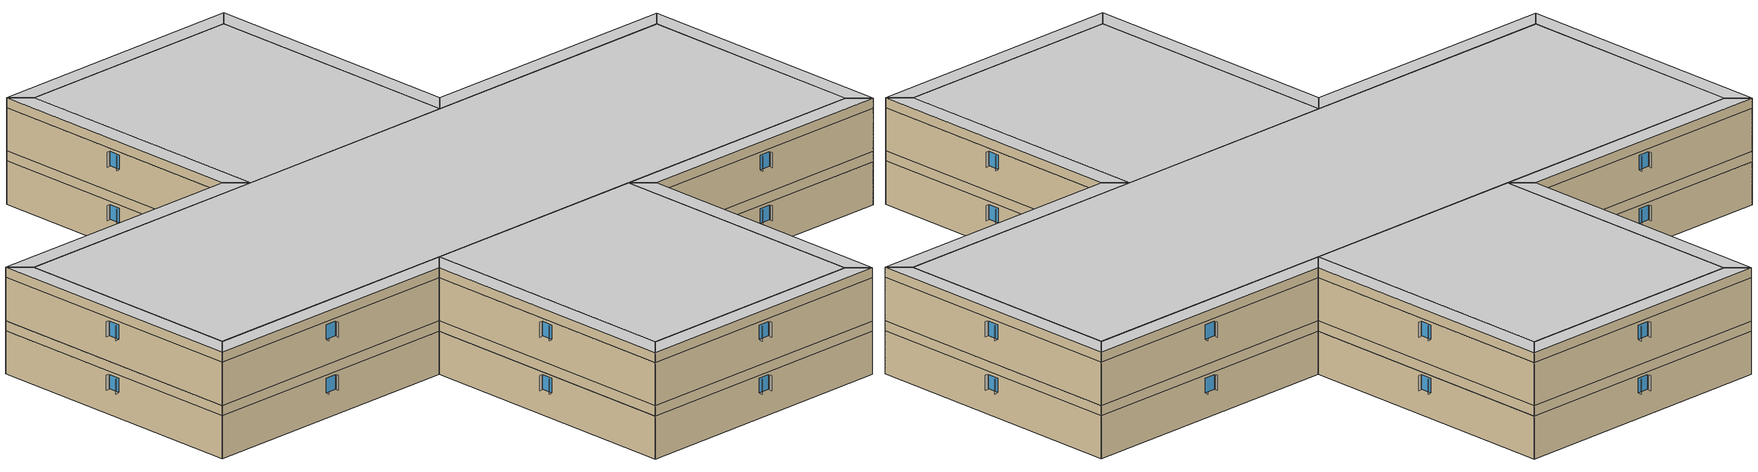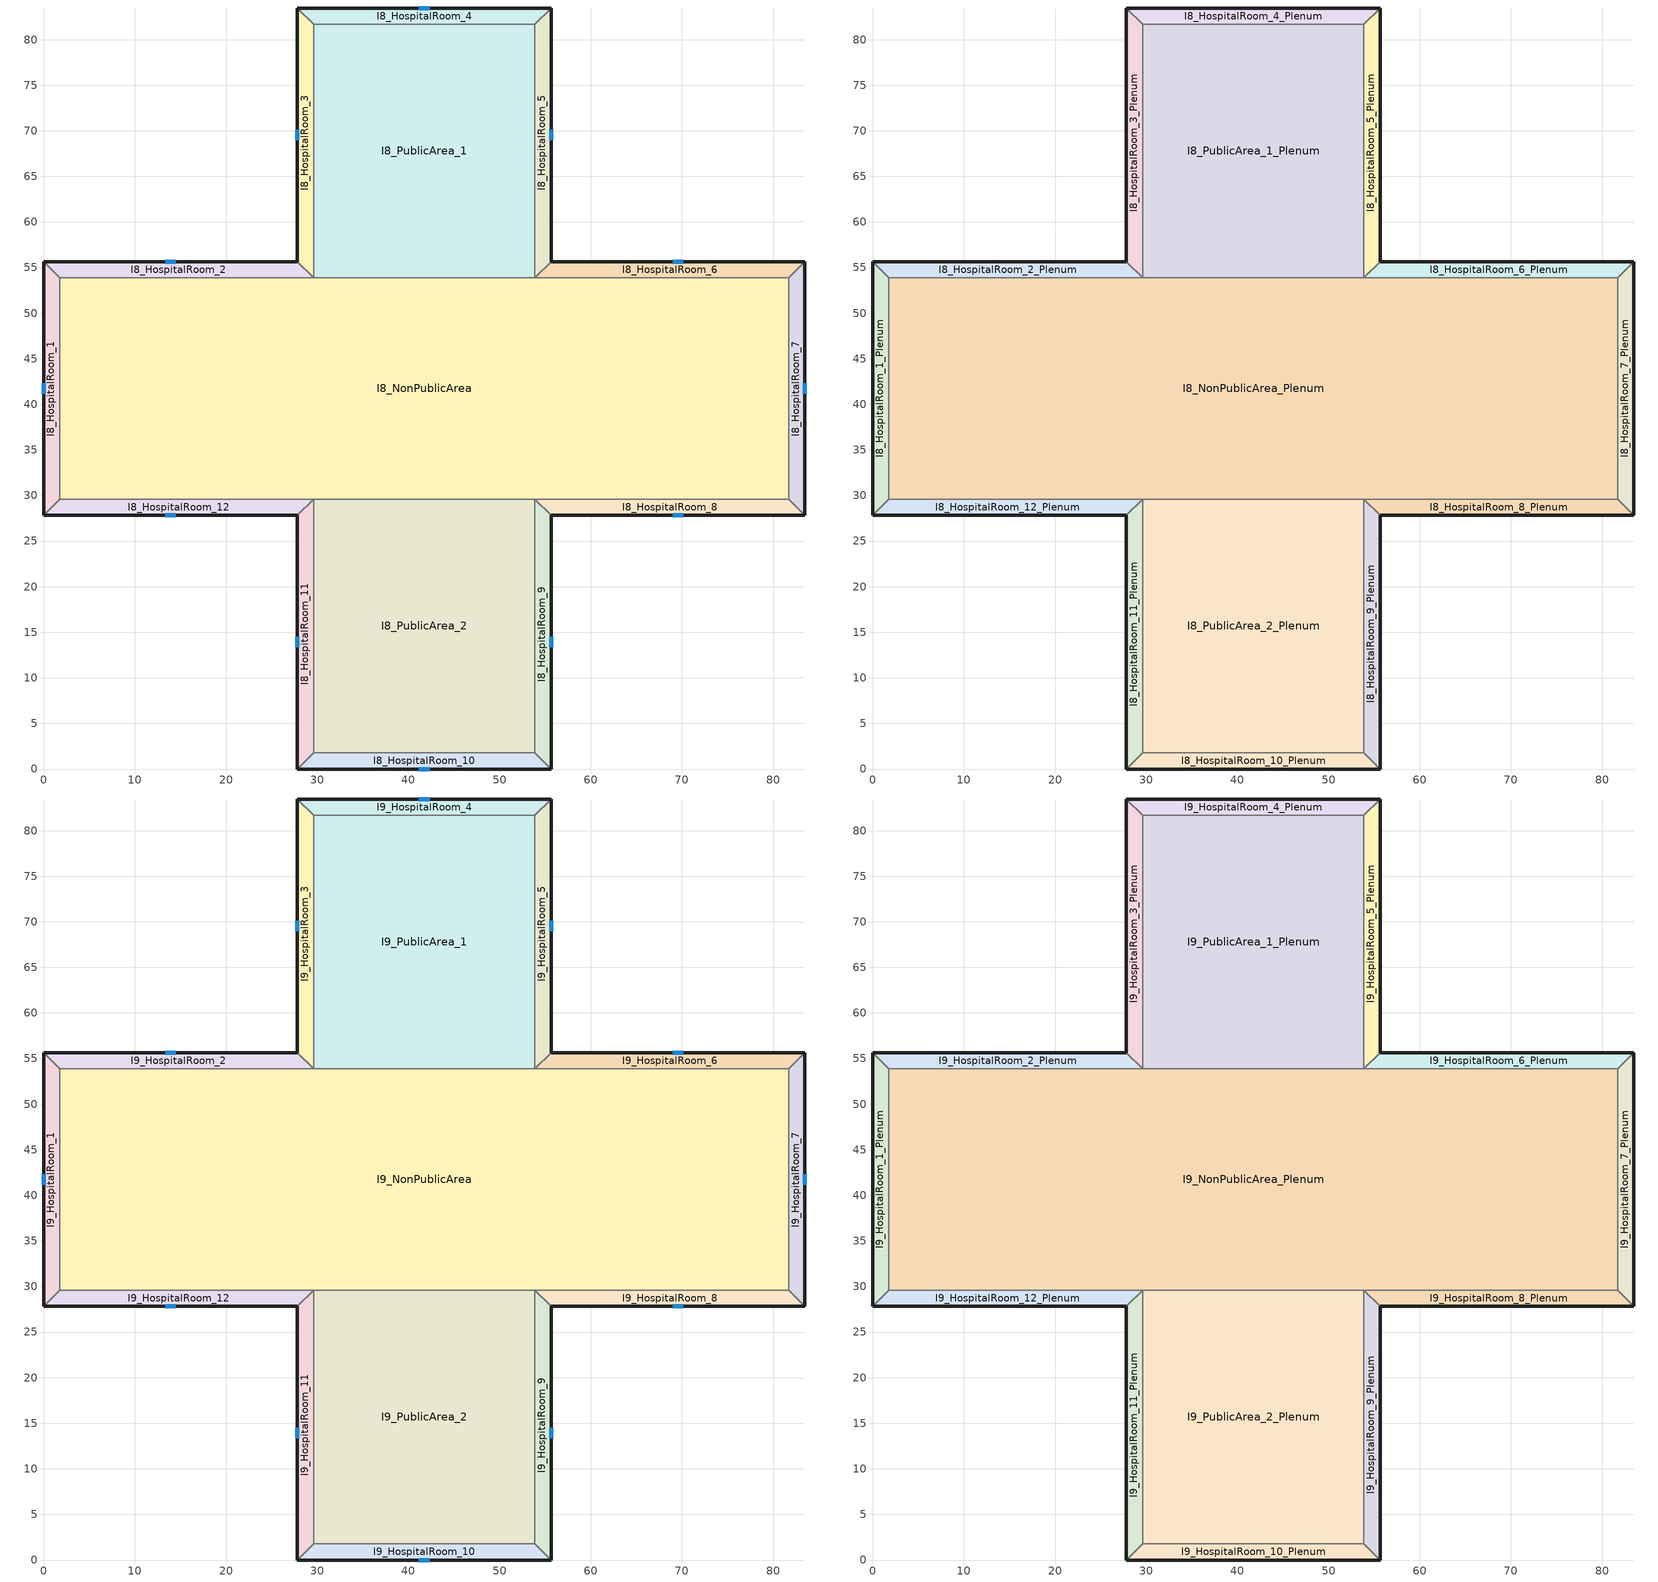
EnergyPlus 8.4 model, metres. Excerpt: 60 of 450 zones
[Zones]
I8_HospitalRoom_1
 floor to I7_HospitalRoom_1_Plenum (Light Floor/Ceiling): 0,27.82 0,55.65 1.78,53.87 1.78,29.6 z42.14
 wall outside (Light Exterior Wall - R13): 0,55.65 0,27.82 z42.14:46.4
 wall to I8_HospitalRoom_2 (Light Partitions): 1.78,53.87 0,55.65 z42.14:46.4
 wall to I8_NonPublicArea (Light Partitions): 1.78,29.6 1.78,53.87 z42.14:46.4
 wall to I8_HospitalRoom_12 (Light Partitions): 0,27.82 1.78,29.6 z42.14:46.4
 window (GlzSys_1): 0,42.32 0,41.16 z44.69:46.1
I8_HospitalRoom_2
 floor to I7_HospitalRoom_2_Plenum (Light Floor/Ceiling): 0,55.65 27.82,55.65 29.6,53.87 1.78,53.87 z42.14
 wall outside (Light Exterior Wall - R13): 27.82,55.65 0,55.65 z42.14:46.4
 wall to I8_HospitalRoom_3 (Light Partitions): 29.6,53.87 27.82,55.65 z42.14:46.4
 wall to I8_NonPublicArea (Light Partitions): 1.78,53.87 29.6,53.87 z42.14:46.4
 window (GlzSys_1): 14.49,55.65 13.33,55.65 z44.69:46.1
I8_HospitalRoom_3
 floor to I7_HospitalRoom_3_Plenum (Light Floor/Ceiling): 27.82,55.65 27.82,83.47 29.6,81.7 29.6,53.87 z42.14
 wall outside (Light Exterior Wall - R13): 27.82,83.47 27.82,55.65 z42.14:46.4
 wall to I8_HospitalRoom_4 (Light Partitions): 29.6,81.7 27.82,83.47 z42.14:46.4
 wall to I8_PublicArea_1 (Light Partitions): 29.6,53.87 29.6,81.7 z42.14:46.4
 window (GlzSys_1): 27.82,70.14 27.82,68.98 z44.69:46.1
I8_HospitalRoom_4
 floor to I7_HospitalRoom_4_Plenum (Light Floor/Ceiling): 27.82,83.47 55.65,83.47 53.87,81.7 29.6,81.7 z42.14
 wall outside (Light Exterior Wall - R13): 55.65,83.47 27.82,83.47 z42.14:46.4
 wall to I8_HospitalRoom_5 (Light Partitions): 53.87,81.7 55.65,83.47 z42.14:46.4
 wall to I8_PublicArea_1 (Light Partitions): 29.6,81.7 53.87,81.7 z42.14:46.4
 window (GlzSys_1): 42.32,83.47 41.16,83.47 z44.69:46.1
I8_HospitalRoom_5
 floor to I7_HospitalRoom_5_Plenum (Light Floor/Ceiling): 55.65,83.47 55.65,55.65 53.87,53.87 53.87,81.7 z42.14
 wall outside (Light Exterior Wall - R13): 55.65,55.65 55.65,83.47 z42.14:46.4
 wall to I8_HospitalRoom_6 (Light Partitions): 53.87,53.87 55.65,55.65 z42.14:46.4
 wall to I8_PublicArea_1 (Light Partitions): 53.87,81.7 53.87,53.87 z42.14:46.4
 window (GlzSys_1): 55.65,68.98 55.65,70.14 z44.69:46.1
I8_HospitalRoom_6
 floor to I7_HospitalRoom_6_Plenum (Light Floor/Ceiling): 55.65,55.65 83.47,55.65 81.7,53.87 53.87,53.87 z42.14
 wall outside (Light Exterior Wall - R13): 83.47,55.65 55.65,55.65 z42.14:46.4
 wall to I8_HospitalRoom_7 (Light Partitions): 81.7,53.87 83.47,55.65 z42.14:46.4
 wall to I8_NonPublicArea (Light Partitions): 53.87,53.87 81.7,53.87 z42.14:46.4
 window (GlzSys_1): 70.14,55.65 68.98,55.65 z44.69:46.1
I8_HospitalRoom_7
 floor to I7_HospitalRoom_7_Plenum (Light Floor/Ceiling): 83.47,55.65 83.47,27.82 81.7,29.6 81.7,53.87 z42.14
 wall outside (Light Exterior Wall - R13): 83.47,27.82 83.47,55.65 z42.14:46.4
 wall to I8_HospitalRoom_8 (Light Partitions): 81.7,29.6 83.47,27.82 z42.14:46.4
 wall to I8_NonPublicArea (Light Partitions): 81.7,53.87 81.7,29.6 z42.14:46.4
 window (GlzSys_1): 83.47,41.16 83.47,42.32 z44.69:46.1
I8_HospitalRoom_8
 floor to I7_HospitalRoom_8_Plenum (Light Floor/Ceiling): 83.47,27.82 55.65,27.82 53.87,29.6 81.7,29.6 z42.14
 wall outside (Light Exterior Wall - R13): 55.65,27.82 83.47,27.82 z42.14:46.4
 wall to I8_HospitalRoom_9 (Light Partitions): 53.87,29.6 55.65,27.82 z42.14:46.4
 wall to I8_NonPublicArea (Light Partitions): 81.7,29.6 53.87,29.6 z42.14:46.4
 window (GlzSys_1): 68.98,27.82 70.14,27.82 z44.69:46.1
I8_HospitalRoom_9
 floor to I7_HospitalRoom_9_Plenum (Light Floor/Ceiling): 55.65,27.82 55.65,0 53.87,1.78 53.87,29.6 z42.14
 wall outside (Light Exterior Wall - R13): 55.65,0 55.65,27.82 z42.14:46.4
 wall to I8_HospitalRoom_10 (Light Partitions): 53.87,1.78 55.65,0 z42.14:46.4
 wall to I8_PublicArea_2 (Light Partitions): 53.87,29.6 53.87,1.78 z42.14:46.4
 window (GlzSys_1): 55.65,13.33 55.65,14.49 z44.69:46.1
I8_HospitalRoom_10
 floor to I7_HospitalRoom_10_Plenum (Light Floor/Ceiling): 55.65,0 27.82,0 29.6,1.78 53.87,1.78 z42.14
 wall outside (Light Exterior Wall - R13): 27.82,0 55.65,0 z42.14:46.4
 wall to I8_HospitalRoom_11 (Light Partitions): 29.6,1.78 27.82,0 z42.14:46.4
 wall to I8_PublicArea_2 (Light Partitions): 53.87,1.78 29.6,1.78 z42.14:46.4
 window (GlzSys_1): 41.16,0 42.32,0 z44.69:46.1
I8_HospitalRoom_11
 floor to I7_HospitalRoom_11_Plenum (Light Floor/Ceiling): 27.82,0 27.82,27.82 29.6,29.6 29.6,1.78 z42.14
 wall outside (Light Exterior Wall - R13): 27.82,27.82 27.82,0 z42.14:46.4
 wall to I8_HospitalRoom_12 (Light Partitions): 29.6,29.6 27.82,27.82 z42.14:46.4
 wall to I8_PublicArea_2 (Light Partitions): 29.6,1.78 29.6,29.6 z42.14:46.4
 window (GlzSys_1): 27.82,14.49 27.82,13.33 z44.69:46.1
I8_HospitalRoom_12
 floor to I7_HospitalRoom_12_Plenum (Light Floor/Ceiling): 27.82,27.82 0,27.82 1.78,29.6 29.6,29.6 z42.14
 wall outside (Light Exterior Wall - R13): 0,27.82 27.82,27.82 z42.14:46.4
 wall to I8_NonPublicArea (Light Partitions): 29.6,29.6 1.78,29.6 z42.14:46.4
 window (GlzSys_1): 13.33,27.82 14.49,27.82 z44.69:46.1
I8_NonPublicArea
 floor to I7_NonPublicArea_Plenum (Light Floor/Ceiling): 1.78,29.6 1.78,53.87 29.6,53.87 53.87,53.87 81.7,53.87 81.7,29.6 53.87,29.6 29.6,29.6 z42.14
 wall to I8_PublicArea_1 (Light Partitions): 53.87,53.87 29.6,53.87 z42.14:46.4
 wall to I8_PublicArea_2 (Light Partitions): 29.6,29.6 53.87,29.6 z42.14:46.4
I8_PublicArea_1
 floor to I7_PublicArea_1_Plenum (Light Floor/Ceiling): 29.6,53.87 29.6,81.7 53.87,81.7 53.87,53.87 z42.14
I8_PublicArea_2
 floor to I7_PublicArea_2_Plenum (Light Floor/Ceiling): 29.6,1.78 29.6,29.6 53.87,29.6 53.87,1.78 z42.14
I8_NonPublicArea_Plenum
 floor to I8_NonPublicArea (Light Floor/Ceiling): 1.78,29.6 1.78,53.87 29.6,53.87 53.87,53.87 81.7,53.87 81.7,29.6 53.87,29.6 29.6,29.6 z46.4
 wall to I8_HospitalRoom_1_Plenum (Light Partitions): 1.78,53.87 1.78,29.6 z46.4:47.4
 wall to I8_HospitalRoom_2_Plenum (Light Partitions): 29.6,53.87 1.78,53.87 z46.4:47.4
 wall to I8_PublicArea_1_Plenum (Light Partitions): 53.87,53.87 29.6,53.87 z46.4:47.4
 wall to I8_HospitalRoom_6_Plenum (Light Partitions): 81.7,53.87 53.87,53.87 z46.4:47.4
 wall to I8_HospitalRoom_7_Plenum (Light Partitions): 81.7,29.6 81.7,53.87 z46.4:47.4
 wall to I8_HospitalRoom_8_Plenum (Light Partitions): 53.87,29.6 81.7,29.6 z46.4:47.4
 wall to I8_PublicArea_2_Plenum (Light Partitions): 29.6,29.6 53.87,29.6 z46.4:47.4
 wall to I8_HospitalRoom_12_Plenum (Light Partitions): 1.78,29.6 29.6,29.6 z46.4:47.4
I8_PublicArea_1_Plenum
 floor to I8_PublicArea_1 (Light Floor/Ceiling): 29.6,53.87 29.6,81.7 53.87,81.7 53.87,53.87 z46.4
 wall to I8_HospitalRoom_3_Plenum (Light Partitions): 29.6,81.7 29.6,53.87 z46.4:47.4
 wall to I8_HospitalRoom_4_Plenum (Light Partitions): 53.87,81.7 29.6,81.7 z46.4:47.4
 wall to I8_HospitalRoom_5_Plenum (Light Partitions): 53.87,53.87 53.87,81.7 z46.4:47.4
I8_PublicArea_2_Plenum
 floor to I8_PublicArea_2 (Light Floor/Ceiling): 29.6,1.78 29.6,29.6 53.87,29.6 53.87,1.78 z46.4
 wall to I8_HospitalRoom_11_Plenum (Light Partitions): 29.6,29.6 29.6,1.78 z46.4:47.4
 wall to I8_HospitalRoom_9_Plenum (Light Partitions): 53.87,1.78 53.87,29.6 z46.4:47.4
 wall to I8_HospitalRoom_10_Plenum (Light Partitions): 29.6,1.78 53.87,1.78 z46.4:47.4
I8_HospitalRoom_1_Plenum
 floor to I8_HospitalRoom_1 (Light Floor/Ceiling): 0,27.82 0,55.65 1.78,53.87 1.78,29.6 z46.4
 wall outside (Light Exterior Wall - R13): 0,55.65 0,27.82 z46.4:47.4
 wall to I8_HospitalRoom_2_Plenum (Light Partitions): 1.78,53.87 0,55.65 z46.4:47.4
 wall to I8_HospitalRoom_12_Plenum (Light Partitions): 0,27.82 1.78,29.6 z46.4:47.4
I8_HospitalRoom_2_Plenum
 floor to I8_HospitalRoom_2 (Light Floor/Ceiling): 0,55.65 27.82,55.65 29.6,53.87 1.78,53.87 z46.4
 wall outside (Light Exterior Wall - R13): 27.82,55.65 0,55.65 z46.4:47.4
 wall to I8_HospitalRoom_3_Plenum (Light Partitions): 29.6,53.87 27.82,55.65 z46.4:47.4
I8_HospitalRoom_3_Plenum
 floor to I8_HospitalRoom_3 (Light Floor/Ceiling): 27.82,55.65 27.82,83.47 29.6,81.7 29.6,53.87 z46.4
 wall outside (Light Exterior Wall - R13): 27.82,83.47 27.82,55.65 z46.4:47.4
 wall to I8_HospitalRoom_4_Plenum (Light Partitions): 29.6,81.7 27.82,83.47 z46.4:47.4
I8_HospitalRoom_4_Plenum
 floor to I8_HospitalRoom_4 (Light Floor/Ceiling): 27.82,83.47 55.65,83.47 53.87,81.7 29.6,81.7 z46.4
 wall outside (Light Exterior Wall - R13): 55.65,83.47 27.82,83.47 z46.4:47.4
 wall to I8_HospitalRoom_5_Plenum (Light Partitions): 53.87,81.7 55.65,83.47 z46.4:47.4
I8_HospitalRoom_5_Plenum
 floor to I8_HospitalRoom_5 (Light Floor/Ceiling): 55.65,83.47 55.65,55.65 53.87,53.87 53.87,81.7 z46.4
 wall outside (Light Exterior Wall - R13): 55.65,55.65 55.65,83.47 z46.4:47.4
 wall to I8_HospitalRoom_6_Plenum (Light Partitions): 53.87,53.87 55.65,55.65 z46.4:47.4
I8_HospitalRoom_6_Plenum
 floor to I8_HospitalRoom_6 (Light Floor/Ceiling): 55.65,55.65 83.47,55.65 81.7,53.87 53.87,53.87 z46.4
 wall outside (Light Exterior Wall - R13): 83.47,55.65 55.65,55.65 z46.4:47.4
 wall to I8_HospitalRoom_7_Plenum (Light Partitions): 81.7,53.87 83.47,55.65 z46.4:47.4
I8_HospitalRoom_7_Plenum
 floor to I8_HospitalRoom_7 (Light Floor/Ceiling): 83.47,55.65 83.47,27.82 81.7,29.6 81.7,53.87 z46.4
 wall outside (Light Exterior Wall - R13): 83.47,27.82 83.47,55.65 z46.4:47.4
 wall to I8_HospitalRoom_8_Plenum (Light Partitions): 81.7,29.6 83.47,27.82 z46.4:47.4
I8_HospitalRoom_8_Plenum
 floor to I8_HospitalRoom_8 (Light Floor/Ceiling): 83.47,27.82 55.65,27.82 53.87,29.6 81.7,29.6 z46.4
 wall outside (Light Exterior Wall - R13): 55.65,27.82 83.47,27.82 z46.4:47.4
 wall to I8_HospitalRoom_9_Plenum (Light Partitions): 53.87,29.6 55.65,27.82 z46.4:47.4
I8_HospitalRoom_9_Plenum
 floor to I8_HospitalRoom_9 (Light Floor/Ceiling): 55.65,27.82 55.65,0 53.87,1.78 53.87,29.6 z46.4
 wall outside (Light Exterior Wall - R13): 55.65,0 55.65,27.82 z46.4:47.4
 wall to I8_HospitalRoom_10_Plenum (Light Partitions): 53.87,1.78 55.65,0 z46.4:47.4
I8_HospitalRoom_10_Plenum
 floor to I8_HospitalRoom_10 (Light Floor/Ceiling): 55.65,0 27.82,0 29.6,1.78 53.87,1.78 z46.4
 wall outside (Light Exterior Wall - R13): 27.82,0 55.65,0 z46.4:47.4
 wall to I8_HospitalRoom_11_Plenum (Light Partitions): 29.6,1.78 27.82,0 z46.4:47.4
I8_HospitalRoom_11_Plenum
 floor to I8_HospitalRoom_11 (Light Floor/Ceiling): 27.82,0 27.82,27.82 29.6,29.6 29.6,1.78 z46.4
 wall outside (Light Exterior Wall - R13): 27.82,27.82 27.82,0 z46.4:47.4
 wall to I8_HospitalRoom_12_Plenum (Light Partitions): 29.6,29.6 27.82,27.82 z46.4:47.4
I8_HospitalRoom_12_Plenum
 floor to I8_HospitalRoom_12 (Light Floor/Ceiling): 27.82,27.82 0,27.82 1.78,29.6 29.6,29.6 z46.4
 wall outside (Light Exterior Wall - R13): 0,27.82 27.82,27.82 z46.4:47.4
I9_HospitalRoom_1
 floor to I8_HospitalRoom_1_Plenum (Light Floor/Ceiling): 0,27.82 0,55.65 1.78,53.87 1.78,29.6 z47.4
 wall outside (Light Exterior Wall - R13): 0,55.65 0,27.82 z47.4:51.67
 wall to I9_HospitalRoom_2 (Light Partitions): 1.78,53.87 0,55.65 z47.4:51.67
 wall to I9_NonPublicArea (Light Partitions): 1.78,29.6 1.78,53.87 z47.4:51.67
 wall to I9_HospitalRoom_12 (Light Partitions): 0,27.82 1.78,29.6 z47.4:51.67
 window (GlzSys_1): 0,42.32 0,41.16 z49.95:51.37
I9_HospitalRoom_2
 floor to I8_HospitalRoom_2_Plenum (Light Floor/Ceiling): 0,55.65 27.82,55.65 29.6,53.87 1.78,53.87 z47.4
 wall outside (Light Exterior Wall - R13): 27.82,55.65 0,55.65 z47.4:51.67
 wall to I9_HospitalRoom_3 (Light Partitions): 29.6,53.87 27.82,55.65 z47.4:51.67
 wall to I9_NonPublicArea (Light Partitions): 1.78,53.87 29.6,53.87 z47.4:51.67
 window (GlzSys_1): 14.49,55.65 13.33,55.65 z49.95:51.37
I9_HospitalRoom_3
 floor to I8_HospitalRoom_3_Plenum (Light Floor/Ceiling): 27.82,55.65 27.82,83.47 29.6,81.7 29.6,53.87 z47.4
 wall outside (Light Exterior Wall - R13): 27.82,83.47 27.82,55.65 z47.4:51.67
 wall to I9_HospitalRoom_4 (Light Partitions): 29.6,81.7 27.82,83.47 z47.4:51.67
 wall to I9_PublicArea_1 (Light Partitions): 29.6,53.87 29.6,81.7 z47.4:51.67
 window (GlzSys_1): 27.82,70.14 27.82,68.98 z49.95:51.37
I9_HospitalRoom_4
 floor to I8_HospitalRoom_4_Plenum (Light Floor/Ceiling): 27.82,83.47 55.65,83.47 53.87,81.7 29.6,81.7 z47.4
 wall outside (Light Exterior Wall - R13): 55.65,83.47 27.82,83.47 z47.4:51.67
 wall to I9_HospitalRoom_5 (Light Partitions): 53.87,81.7 55.65,83.47 z47.4:51.67
 wall to I9_PublicArea_1 (Light Partitions): 29.6,81.7 53.87,81.7 z47.4:51.67
 window (GlzSys_1): 42.32,83.47 41.16,83.47 z49.95:51.37
I9_HospitalRoom_5
 floor to I8_HospitalRoom_5_Plenum (Light Floor/Ceiling): 55.65,83.47 55.65,55.65 53.87,53.87 53.87,81.7 z47.4
 wall outside (Light Exterior Wall - R13): 55.65,55.65 55.65,83.47 z47.4:51.67
 wall to I9_HospitalRoom_6 (Light Partitions): 53.87,53.87 55.65,55.65 z47.4:51.67
 wall to I9_PublicArea_1 (Light Partitions): 53.87,81.7 53.87,53.87 z47.4:51.67
 window (GlzSys_1): 55.65,68.98 55.65,70.14 z49.95:51.37
I9_HospitalRoom_6
 floor to I8_HospitalRoom_6_Plenum (Light Floor/Ceiling): 55.65,55.65 83.47,55.65 81.7,53.87 53.87,53.87 z47.4
 wall outside (Light Exterior Wall - R13): 83.47,55.65 55.65,55.65 z47.4:51.67
 wall to I9_HospitalRoom_7 (Light Partitions): 81.7,53.87 83.47,55.65 z47.4:51.67
 wall to I9_NonPublicArea (Light Partitions): 53.87,53.87 81.7,53.87 z47.4:51.67
 window (GlzSys_1): 70.14,55.65 68.98,55.65 z49.95:51.37
I9_HospitalRoom_7
 floor to I8_HospitalRoom_7_Plenum (Light Floor/Ceiling): 83.47,55.65 83.47,27.82 81.7,29.6 81.7,53.87 z47.4
 wall outside (Light Exterior Wall - R13): 83.47,27.82 83.47,55.65 z47.4:51.67
 wall to I9_HospitalRoom_8 (Light Partitions): 81.7,29.6 83.47,27.82 z47.4:51.67
 wall to I9_NonPublicArea (Light Partitions): 81.7,53.87 81.7,29.6 z47.4:51.67
 window (GlzSys_1): 83.47,41.16 83.47,42.32 z49.95:51.37
I9_HospitalRoom_8
 floor to I8_HospitalRoom_8_Plenum (Light Floor/Ceiling): 83.47,27.82 55.65,27.82 53.87,29.6 81.7,29.6 z47.4
 wall outside (Light Exterior Wall - R13): 55.65,27.82 83.47,27.82 z47.4:51.67
 wall to I9_HospitalRoom_9 (Light Partitions): 53.87,29.6 55.65,27.82 z47.4:51.67
 wall to I9_NonPublicArea (Light Partitions): 81.7,29.6 53.87,29.6 z47.4:51.67
 window (GlzSys_1): 68.98,27.82 70.14,27.82 z49.95:51.37
I9_HospitalRoom_9
 floor to I8_HospitalRoom_9_Plenum (Light Floor/Ceiling): 55.65,27.82 55.65,0 53.87,1.78 53.87,29.6 z47.4
 wall outside (Light Exterior Wall - R13): 55.65,0 55.65,27.82 z47.4:51.67
 wall to I9_HospitalRoom_10 (Light Partitions): 53.87,1.78 55.65,0 z47.4:51.67
 wall to I9_PublicArea_2 (Light Partitions): 53.87,29.6 53.87,1.78 z47.4:51.67
 window (GlzSys_1): 55.65,13.33 55.65,14.49 z49.95:51.37
I9_HospitalRoom_10
 floor to I8_HospitalRoom_10_Plenum (Light Floor/Ceiling): 55.65,0 27.82,0 29.6,1.78 53.87,1.78 z47.4
 wall outside (Light Exterior Wall - R13): 27.82,0 55.65,0 z47.4:51.67
 wall to I9_HospitalRoom_11 (Light Partitions): 29.6,1.78 27.82,0 z47.4:51.67
 wall to I9_PublicArea_2 (Light Partitions): 53.87,1.78 29.6,1.78 z47.4:51.67
 window (GlzSys_1): 41.16,0 42.32,0 z49.95:51.37
I9_HospitalRoom_11
 floor to I8_HospitalRoom_11_Plenum (Light Floor/Ceiling): 27.82,0 27.82,27.82 29.6,29.6 29.6,1.78 z47.4
 wall outside (Light Exterior Wall - R13): 27.82,27.82 27.82,0 z47.4:51.67
 wall to I9_HospitalRoom_12 (Light Partitions): 29.6,29.6 27.82,27.82 z47.4:51.67
 wall to I9_PublicArea_2 (Light Partitions): 29.6,1.78 29.6,29.6 z47.4:51.67
 window (GlzSys_1): 27.82,14.49 27.82,13.33 z49.95:51.37
I9_HospitalRoom_12
 floor to I8_HospitalRoom_12_Plenum (Light Floor/Ceiling): 27.82,27.82 0,27.82 1.78,29.6 29.6,29.6 z47.4
 wall outside (Light Exterior Wall - R13): 0,27.82 27.82,27.82 z47.4:51.67
 wall to I9_NonPublicArea (Light Partitions): 29.6,29.6 1.78,29.6 z47.4:51.67
 window (GlzSys_1): 13.33,27.82 14.49,27.82 z49.95:51.37
I9_NonPublicArea
 floor to I8_NonPublicArea_Plenum (Light Floor/Ceiling): 1.78,29.6 1.78,53.87 29.6,53.87 53.87,53.87 81.7,53.87 81.7,29.6 53.87,29.6 29.6,29.6 z47.4
 wall to I9_PublicArea_1 (Light Partitions): 53.87,53.87 29.6,53.87 z47.4:51.67
 wall to I9_PublicArea_2 (Light Partitions): 29.6,29.6 53.87,29.6 z47.4:51.67
I9_PublicArea_1
 floor to I8_PublicArea_1_Plenum (Light Floor/Ceiling): 29.6,53.87 29.6,81.7 53.87,81.7 53.87,53.87 z47.4
I9_PublicArea_2
 floor to I8_PublicArea_2_Plenum (Light Floor/Ceiling): 29.6,1.78 29.6,29.6 53.87,29.6 53.87,1.78 z47.4
I9_NonPublicArea_Plenum
 floor to I9_NonPublicArea (Light Floor/Ceiling): 1.78,29.6 1.78,53.87 29.6,53.87 53.87,53.87 81.7,53.87 81.7,29.6 53.87,29.6 29.6,29.6 z51.67
 wall to I9_HospitalRoom_1_Plenum (Light Partitions): 1.78,53.87 1.78,29.6 z51.67:52.67
 wall to I9_HospitalRoom_2_Plenum (Light Partitions): 29.6,53.87 1.78,53.87 z51.67:52.67
 wall to I9_PublicArea_1_Plenum (Light Partitions): 53.87,53.87 29.6,53.87 z51.67:52.67
 wall to I9_HospitalRoom_6_Plenum (Light Partitions): 81.7,53.87 53.87,53.87 z51.67:52.67
 wall to I9_HospitalRoom_7_Plenum (Light Partitions): 81.7,29.6 81.7,53.87 z51.67:52.67
 wall to I9_HospitalRoom_8_Plenum (Light Partitions): 53.87,29.6 81.7,29.6 z51.67:52.67
 wall to I9_PublicArea_2_Plenum (Light Partitions): 29.6,29.6 53.87,29.6 z51.67:52.67
 wall to I9_HospitalRoom_12_Plenum (Light Partitions): 1.78,29.6 29.6,29.6 z51.67:52.67
 ceiling to I10_NonPublicArea (Light Floor/Ceiling): 1.78,29.6 29.6,29.6 53.87,29.6 81.7,29.6 81.7,53.87 53.87,53.87 29.6,53.87 1.78,53.87 z52.67
I9_PublicArea_1_Plenum
 floor to I9_PublicArea_1 (Light Floor/Ceiling): 29.6,53.87 29.6,81.7 53.87,81.7 53.87,53.87 z51.67
 wall to I9_HospitalRoom_3_Plenum (Light Partitions): 29.6,81.7 29.6,53.87 z51.67:52.67
 wall to I9_HospitalRoom_4_Plenum (Light Partitions): 53.87,81.7 29.6,81.7 z51.67:52.67
 wall to I9_HospitalRoom_5_Plenum (Light Partitions): 53.87,53.87 53.87,81.7 z51.67:52.67
 ceiling to I10_PublicArea_1 (Light Floor/Ceiling): 29.6,53.87 53.87,53.87 53.87,81.7 29.6,81.7 z52.67
I9_PublicArea_2_Plenum
 floor to I9_PublicArea_2 (Light Floor/Ceiling): 29.6,1.78 29.6,29.6 53.87,29.6 53.87,1.78 z51.67
 wall to I9_HospitalRoom_11_Plenum (Light Partitions): 29.6,29.6 29.6,1.78 z51.67:52.67
 wall to I9_HospitalRoom_9_Plenum (Light Partitions): 53.87,1.78 53.87,29.6 z51.67:52.67
 wall to I9_HospitalRoom_10_Plenum (Light Partitions): 29.6,1.78 53.87,1.78 z51.67:52.67
 ceiling to I10_PublicArea_2 (Light Floor/Ceiling): 29.6,1.78 53.87,1.78 53.87,29.6 29.6,29.6 z52.67
I9_HospitalRoom_1_Plenum
 floor to I9_HospitalRoom_1 (Light Floor/Ceiling): 0,27.82 0,55.65 1.78,53.87 1.78,29.6 z51.67
 wall outside (Light Exterior Wall - R13): 0,55.65 0,27.82 z51.67:52.67
 wall to I9_HospitalRoom_2_Plenum (Light Partitions): 1.78,53.87 0,55.65 z51.67:52.67
 wall to I9_HospitalRoom_12_Plenum (Light Partitions): 0,27.82 1.78,29.6 z51.67:52.67
 ceiling to I10_HospitalRoom_1 (Light Floor/Ceiling): 0,27.82 1.78,29.6 1.78,53.87 0,55.65 z52.67
I9_HospitalRoom_2_Plenum
 floor to I9_HospitalRoom_2 (Light Floor/Ceiling): 0,55.65 27.82,55.65 29.6,53.87 1.78,53.87 z51.67
 wall outside (Light Exterior Wall - R13): 27.82,55.65 0,55.65 z51.67:52.67
 wall to I9_HospitalRoom_3_Plenum (Light Partitions): 29.6,53.87 27.82,55.65 z51.67:52.67
 ceiling to I10_HospitalRoom_2 (Light Floor/Ceiling): 0,55.65 1.78,53.87 29.6,53.87 27.82,55.65 z52.67
I9_HospitalRoom_3_Plenum
 floor to I9_HospitalRoom_3 (Light Floor/Ceiling): 27.82,55.65 27.82,83.47 29.6,81.7 29.6,53.87 z51.67
 wall outside (Light Exterior Wall - R13): 27.82,83.47 27.82,55.65 z51.67:52.67
 wall to I9_HospitalRoom_4_Plenum (Light Partitions): 29.6,81.7 27.82,83.47 z51.67:52.67
 ceiling to I10_HospitalRoom_3 (Light Floor/Ceiling): 27.82,55.65 29.6,53.87 29.6,81.7 27.82,83.47 z52.67
I9_HospitalRoom_4_Plenum
 floor to I9_HospitalRoom_4 (Light Floor/Ceiling): 27.82,83.47 55.65,83.47 53.87,81.7 29.6,81.7 z51.67
 wall outside (Light Exterior Wall - R13): 55.65,83.47 27.82,83.47 z51.67:52.67
 wall to I9_HospitalRoom_5_Plenum (Light Partitions): 53.87,81.7 55.65,83.47 z51.67:52.67
 ceiling to I10_HospitalRoom_4 (Light Floor/Ceiling): 27.82,83.47 29.6,81.7 53.87,81.7 55.65,83.47 z52.67
I9_HospitalRoom_5_Plenum
 floor to I9_HospitalRoom_5 (Light Floor/Ceiling): 55.65,83.47 55.65,55.65 53.87,53.87 53.87,81.7 z51.67
 wall outside (Light Exterior Wall - R13): 55.65,55.65 55.65,83.47 z51.67:52.67
 wall to I9_HospitalRoom_6_Plenum (Light Partitions): 53.87,53.87 55.65,55.65 z51.67:52.67
 ceiling to I10_HospitalRoom_5 (Light Floor/Ceiling): 55.65,83.47 53.87,81.7 53.87,53.87 55.65,55.65 z52.67
I9_HospitalRoom_6_Plenum
 floor to I9_HospitalRoom_6 (Light Floor/Ceiling): 55.65,55.65 83.47,55.65 81.7,53.87 53.87,53.87 z51.67
 wall outside (Light Exterior Wall - R13): 83.47,55.65 55.65,55.65 z51.67:52.67
 wall to I9_HospitalRoom_7_Plenum (Light Partitions): 81.7,53.87 83.47,55.65 z51.67:52.67
 ceiling to I10_HospitalRoom_6 (Light Floor/Ceiling): 55.65,55.65 53.87,53.87 81.7,53.87 83.47,55.65 z52.67
I9_HospitalRoom_7_Plenum
 floor to I9_HospitalRoom_7 (Light Floor/Ceiling): 83.47,55.65 83.47,27.82 81.7,29.6 81.7,53.87 z51.67
 wall outside (Light Exterior Wall - R13): 83.47,27.82 83.47,55.65 z51.67:52.67
 wall to I9_HospitalRoom_8_Plenum (Light Partitions): 81.7,29.6 83.47,27.82 z51.67:52.67
 ceiling to I10_HospitalRoom_7 (Light Floor/Ceiling): 83.47,55.65 81.7,53.87 81.7,29.6 83.47,27.82 z52.67
I9_HospitalRoom_8_Plenum
 floor to I9_HospitalRoom_8 (Light Floor/Ceiling): 83.47,27.82 55.65,27.82 53.87,29.6 81.7,29.6 z51.67
 wall outside (Light Exterior Wall - R13): 55.65,27.82 83.47,27.82 z51.67:52.67
 wall to I9_HospitalRoom_9_Plenum (Light Partitions): 53.87,29.6 55.65,27.82 z51.67:52.67
 ceiling to I10_HospitalRoom_8 (Light Floor/Ceiling): 83.47,27.82 81.7,29.6 53.87,29.6 55.65,27.82 z52.67
I9_HospitalRoom_9_Plenum
 floor to I9_HospitalRoom_9 (Light Floor/Ceiling): 55.65,27.82 55.65,0 53.87,1.78 53.87,29.6 z51.67
 wall outside (Light Exterior Wall - R13): 55.65,0 55.65,27.82 z51.67:52.67
 wall to I9_HospitalRoom_10_Plenum (Light Partitions): 53.87,1.78 55.65,0 z51.67:52.67
 ceiling to I10_HospitalRoom_9 (Light Floor/Ceiling): 55.65,27.82 53.87,29.6 53.87,1.78 55.65,0 z52.67
I9_HospitalRoom_10_Plenum
 floor to I9_HospitalRoom_10 (Light Floor/Ceiling): 55.65,0 27.82,0 29.6,1.78 53.87,1.78 z51.67
 wall outside (Light Exterior Wall - R13): 27.82,0 55.65,0 z51.67:52.67
 wall to I9_HospitalRoom_11_Plenum (Light Partitions): 29.6,1.78 27.82,0 z51.67:52.67
 ceiling to I10_HospitalRoom_10 (Light Floor/Ceiling): 55.65,0 53.87,1.78 29.6,1.78 27.82,0 z52.67
I9_HospitalRoom_11_Plenum
 floor to I9_HospitalRoom_11 (Light Floor/Ceiling): 27.82,0 27.82,27.82 29.6,29.6 29.6,1.78 z51.67
 wall outside (Light Exterior Wall - R13): 27.82,27.82 27.82,0 z51.67:52.67
 wall to I9_HospitalRoom_12_Plenum (Light Partitions): 29.6,29.6 27.82,27.82 z51.67:52.67
 ceiling to I10_HospitalRoom_11 (Light Floor/Ceiling): 27.82,0 29.6,1.78 29.6,29.6 27.82,27.82 z52.67
I9_HospitalRoom_12_Plenum
 floor to I9_HospitalRoom_12 (Light Floor/Ceiling): 27.82,27.82 0,27.82 1.78,29.6 29.6,29.6 z51.67
 wall outside (Light Exterior Wall - R13): 0,27.82 27.82,27.82 z51.67:52.67
 ceiling to I10_HospitalRoom_12 (Light Floor/Ceiling): 27.82,27.82 29.6,29.6 1.78,29.6 0,27.82 z52.67
shading: 55.65,68.95 56.03,68.95 / 55.65,70.17 56.03,70.17 / 55.65,13.3 56.03,13.3 / 55.65,14.52 56.03,14.52 / 27.82,70.17 27.44,70.17 / 27.82,68.95 27.44,68.95 / 27.82,14.52 27.44,14.52 / 27.82,13.3 27.44,13.3 / 41.13,0 41.13,-0.38 / 42.35,0 42.35,-0.38 / 0,42.35 -0.38,42.35 / 0,41.13 -0.38,41.13 / 14.52,55.65 14.52,56.03 / 13.3,55.65 13.3,56.03 / 70.17,55.65 70.17,56.03 / 68.95,55.65 68.95,56.03 / 83.47,41.13 83.85,41.13 / 83.47,42.35 83.85,42.35 / 68.95,27.82 68.95,27.44 / 70.17,27.82 70.17,27.44 / 13.3,27.82 13.3,27.44 / 14.52,27.82 14.52,27.44 / 42.35,83.47 42.35,83.85 / 41.13,83.47 41.13,83.85 z44.65:46.13; 55.65,68.95 56.03,68.95 / 55.65,70.17 56.03,70.17 / 55.65,13.3 56.03,13.3 / 55.65,14.52 56.03,14.52 / 27.82,70.17 27.44,70.17 / 27.82,68.95 27.44,68.95 / 27.82,14.52 27.44,14.52 / 27.82,13.3 27.44,13.3 / 14.52,55.65 14.52,56.03 / 13.3,55.65 13.3,56.03 / 70.17,55.65 70.17,56.03 / 68.95,55.65 68.95,56.03 / 68.95,27.82 68.95,27.44 / 70.17,27.82 70.17,27.44 / 41.13,0 41.13,-0.38 / 42.35,0 42.35,-0.38 / 13.3,27.82 13.3,27.44 / 14.52,27.82 14.52,27.44 / 0,42.35 -0.38,42.35 / 0,41.13 -0.38,41.13 / 83.47,41.13 83.85,41.13 / 83.47,42.35 83.85,42.35 / 42.35,83.47 42.35,83.85 / 41.13,83.47 41.13,83.85 z49.92:51.4
[Building]
EFILM_building: North Axis {deg}=0; Terrain=Suburbs; Loads Convergence Tolerance Value=0.04; Temperature Convergence Tolerance Value {deltaC}=0.4; Solar Distribution=MinimalShadowing; Maximum Number of Warmup Days=2; Minimum Number of Warmup Days=1
[Site:Location]
Oakland_CA_USA Design_Conditions: Latitude {deg}=37.71; Longitude {deg}=-122.21; Time Zone {hr}=-8; Elevation {m}=1
[SizingPeriod:DesignDay] Month=1; Day of Month=21; Day Type=WinterDesignDay; Daily Dry-Bulb Temperature Range {deltaC}=0; Barometric Pressure {Pa}=101313; Wind Speed {m/s}=2.3; Wind Direction {deg}=50; Rain Indicator=No; Snow Indicator=No; Daylight Saving Time Indicator=No; Solar Model Indicator=ASHRAEClearSky; Sky Clearness=0
Name | Maximum Dry-Bulb Temperature {C} | Humidity Condition Type | Wetbulb or DewPoint at Maximum Dry-Bulb {C}
Oakland Ann Htg 99.6% Condns DB | 3.1 | Wetbulb | 3.1
Oakland Ann Htg 99% Condns DB | 4.3 | Wetbulb | 4.3
Oakland Ann Hum_n 99.6% Condns DP=>MCDB | 10.7 | DewPoint | -6.2
Oakland Ann Hum_n 99% Condns DP=>MCDB | 11.6 | DewPoint | -2.6
[Site:GroundTemperature:BuildingSurface]
20.03, 20.03, 20.13, 20.3, 20.43, 20.52, 20.62, 20.77, 20.78, 20.55, 20.44, 20.2
[Construction]
Light Exterior Wall - R13: F08 Metal surface, Fiberglass Batt R13, G01a 19mm gypsum board
Light Partitions: G01a 19mm gypsum board, F04 Wall air space resistance, G01a 19mm gypsum board
Light Floor/Ceiling: M11 100mm lightweight concrete, F05 Ceiling air space resistance, F16 Acoustic tile
[CONSTRUCTION]
GlzSys_1: Glass_102_LayerAvg
[Material] Thermal Absorptance=0.9; Solar Absorptance=0.7; Visible Absorptance=0.7
Name | Roughness | Thickness {m} | Conductivity {W/m-K} | Density {kg/m3} | Specific Heat {J/kg-K}
F08 Metal surface | Smooth | 0.0008 | 45.28 | 7824 | 500
Fiberglass Batt R13 | Rough | 0.1016 | 0.043 | 10 | 837
G01a 19mm gypsum board | MediumSmooth | 0.019 | 0.16 | 800 | 1090
F16 Acoustic tile | MediumSmooth | 0.0191 | 0.06 | 368 | 590
M11 100mm lightweight concrete | MediumRough | 0.1016 | 0.53 | 1280 | 840
[Material:AirGap]
Name | Thermal Resistance {m2-K/W}
F04 Wall air space resistance | 0.15
F05 Ceiling air space resistance | 0.18
[WindowMaterial:Glazing]
Glass_102_LayerAvg: Optical Data Type=SpectralAverage; Thickness {m}=0.003048; Solar Transmittance at Normal Incidence=0.833848; Front Side Solar Reflectance at Normal Incidence=0.0747638; Back Side Solar Reflectance at Normal Incidence=0.0748545; Visible Transmittance at Normal Incidence=0.89926; Front Side Visible Reflectance at Normal Incidence=0.082563; Back Side Visible Reflectance at Normal Incidence=0.082564; Infrared Transmittance at Normal Incidence=0; Front Side Infrared Hemispherical Emissivity=0.84; Back Side Infrared Hemispherical Emissivity=0.84; Conductivity {W/m-K}=1
[Zone] Type=1; Multiplier=1; Floor Area {m2}=autocalculate
Name | Ceiling Height {m} | Volume {m3}
I8_HospitalRoom_1; I8_HospitalRoom_10; I9_HospitalRoom_1; I9_HospitalRoom_10 | 4.2672 | 197.496
I8_HospitalRoom_2; I8_HospitalRoom_3; I8_HospitalRoom_5; I8_HospitalRoom_6; I8_HospitalRoom_8; I8_HospitalRoom_9; I8_HospitalRoom_11; I8_HospitalRoom_12; I9_HospitalRoom_2; I9_HospitalRoom_3; I9_HospitalRoom_5; I9_HospitalRoom_6; I9_HospitalRoom_8; I9_HospitalRoom_9; I9_HospitalRoom_11; I9_HospitalRoom_12 | 4.2672 | 210.968
I8_HospitalRoom_4; I8_HospitalRoom_7; I9_HospitalRoom_4; I9_HospitalRoom_7 | 4.2672 | 197.495
I8_NonPublicArea; I9_NonPublicArea | 4.2672 | 8277.04
I8_PublicArea_1; I8_PublicArea_2; I9_PublicArea_1; I9_PublicArea_2 | 4.2672 | 2881.7
I8_NonPublicArea_Plenum; I9_NonPublicArea_Plenum | 1 | 1939.69
I8_PublicArea_1_Plenum; I8_PublicArea_2_Plenum; I9_PublicArea_1_Plenum; I9_PublicArea_2_Plenum | 1 | 675.313
I8_HospitalRoom_1_Plenum; I8_HospitalRoom_4_Plenum; I8_HospitalRoom_7_Plenum; I8_HospitalRoom_10_Plenum; I9_HospitalRoom_1_Plenum; I9_HospitalRoom_4_Plenum; I9_HospitalRoom_7_Plenum; I9_HospitalRoom_10_Plenum | 1 | 46.2822
I8_HospitalRoom_2_Plenum; I8_HospitalRoom_3_Plenum; I8_HospitalRoom_5_Plenum; I8_HospitalRoom_6_Plenum; I8_HospitalRoom_8_Plenum; I8_HospitalRoom_9_Plenum; I8_HospitalRoom_11_Plenum; I8_HospitalRoom_12_Plenum; I9_HospitalRoom_2_Plenum; I9_HospitalRoom_3_Plenum; I9_HospitalRoom_5_Plenum; I9_HospitalRoom_6_Plenum; I9_HospitalRoom_8_Plenum; I9_HospitalRoom_9_Plenum; I9_HospitalRoom_11_Plenum; I9_HospitalRoom_12_Plenum | 1 | 49.4394
[Daylighting:Controls] Total Daylighting Reference Points=1; Fraction of Zone Controlled by First Reference Point=1; Fraction of Zone Controlled by Second Reference Point=0; Illuminance Setpoint at First Reference Point {lux}=500; Illuminance Setpoint at Second Reference Point {lux}=500; Lighting Control Type=1; Glare Calculation Azimuth Angle of View Direction Clockwise from Zone y-Axis {deg}=0; Maximum Allowable Discomfort Glare Index=20; Minimum Input Power Fraction for Continuous Dimming Control=0.3; Minimum Light Output Fraction for Continuous Dimming Control=0.2; Number of Stepped Control Steps=0; Probability Lighting will be Reset When Needed in Manual Stepped Control=1
Name | X-Coordinate of First Reference Point {m} | Y-Coordinate of First Reference Point {m} | Z-Coordinate of First Reference Point {m}
I8_HospitalRoom_1 | 0.88842 | 41.73646 | 42.9376
I8_HospitalRoom_2 | 14.8006 | 54.76019 | 42.9376
I8_HospitalRoom_3 | 28.71273 | 68.6723 | 42.9376
I8_HospitalRoom_4 | 41.73646 | 82.5845 | 42.9376
I8_HospitalRoom_5 | 54.76019 | 68.6723 | 42.9376
I8_HospitalRoom_6 | 68.6723 | 54.76019 | 42.9376
I8_HospitalRoom_7 | 82.5845 | 41.73646 | 42.9376
I8_HospitalRoom_8 | 68.6723 | 28.71273 | 42.9376
I8_HospitalRoom_9 | 54.76019 | 14.8006 | 42.9376
I8_HospitalRoom_10 | 41.73646 | 0.88842 | 42.9376
I8_HospitalRoom_11 | 28.71273 | 14.8006 | 42.9376
I8_HospitalRoom_12 | 14.8006 | 28.71273 | 42.9376
I8_PublicArea_1 | 41.73646 | 67.7839 | 42.9376
I8_PublicArea_2 | 41.73646 | 15.689 | 42.9376
I8_PublicArea_1_Plenum | 41.73646 | 67.7839 | 47.2048
I8_PublicArea_2_Plenum | 41.73646 | 15.689 | 47.2048
I8_HospitalRoom_1_Plenum | 0.88842 | 41.73646 | 47.2048
I8_HospitalRoom_2_Plenum | 14.8006 | 54.76019 | 47.2048
I8_HospitalRoom_3_Plenum | 28.71273 | 68.6723 | 47.2048
I8_HospitalRoom_4_Plenum | 41.73646 | 82.5845 | 47.2048
I8_HospitalRoom_5_Plenum | 54.76019 | 68.6723 | 47.2048
I8_HospitalRoom_6_Plenum | 68.6723 | 54.76019 | 47.2048
I8_HospitalRoom_7_Plenum | 82.5845 | 41.73646 | 47.2048
I8_HospitalRoom_8_Plenum | 68.6723 | 28.71273 | 47.2048
I8_HospitalRoom_9_Plenum | 54.76019 | 14.8006 | 47.2048
I8_HospitalRoom_10_Plenum | 41.73646 | 0.88842 | 47.2048
I8_HospitalRoom_11_Plenum | 28.71273 | 14.8006 | 47.2048
I8_HospitalRoom_12_Plenum | 14.8006 | 28.71273 | 47.2048
I9_HospitalRoom_1 | 0.88842 | 41.73646 | 48.2048
I9_HospitalRoom_2 | 14.8006 | 54.76019 | 48.2048
I9_HospitalRoom_3 | 28.71273 | 68.6723 | 48.2048
I9_HospitalRoom_4 | 41.73646 | 82.5845 | 48.2048
I9_HospitalRoom_5 | 54.76019 | 68.6723 | 48.2048
I9_HospitalRoom_6 | 68.6723 | 54.76019 | 48.2048
I9_HospitalRoom_7 | 82.5845 | 41.73646 | 48.2048
I9_HospitalRoom_8 | 68.6723 | 28.71273 | 48.2048
I9_HospitalRoom_9 | 54.76019 | 14.8006 | 48.2048
I9_HospitalRoom_10 | 41.73646 | 0.88842 | 48.2048
I9_HospitalRoom_11 | 28.71273 | 14.8006 | 48.2048
I9_HospitalRoom_12 | 14.8006 | 28.71273 | 48.2048
I9_PublicArea_1 | 41.73646 | 67.7839 | 48.2048
I9_PublicArea_2 | 41.73646 | 15.689 | 48.2048
I9_PublicArea_1_Plenum | 41.73646 | 67.7839 | 52.472
I9_PublicArea_2_Plenum | 41.73646 | 15.689 | 52.472
I9_HospitalRoom_1_Plenum | 0.88842 | 41.73646 | 52.472
I9_HospitalRoom_2_Plenum | 14.8006 | 54.76019 | 52.472
I9_HospitalRoom_3_Plenum | 28.71273 | 68.6723 | 52.472
I9_HospitalRoom_4_Plenum | 41.73646 | 82.5845 | 52.472
I9_HospitalRoom_5_Plenum | 54.76019 | 68.6723 | 52.472
I9_HospitalRoom_6_Plenum | 68.6723 | 54.76019 | 52.472
I9_HospitalRoom_7_Plenum | 82.5845 | 41.73646 | 52.472
I9_HospitalRoom_8_Plenum | 68.6723 | 28.71273 | 52.472
I9_HospitalRoom_9_Plenum | 54.76019 | 14.8006 | 52.472
I9_HospitalRoom_10_Plenum | 41.73646 | 0.88842 | 52.472
I9_HospitalRoom_11_Plenum | 28.71273 | 14.8006 | 52.472
I9_HospitalRoom_12_Plenum | 14.8006 | 28.71273 | 52.472
[Lights] Schedule=Lights Rooms Sch Hospital; Design Level Calculation Method=Watts/Area; Watts per Zone Floor Area {W/m2}=7.53; Return Air Fraction=0; Fraction Radiant=0.6; Fraction Visible=0.2; Fraction Replaceable=1
Name | Zone or ZoneList
Lights_I8_HospitalRoom_1 | I8_HospitalRoom_1
Lights_I8_HospitalRoom_2 | I8_HospitalRoom_2
Lights_I8_HospitalRoom_3 | I8_HospitalRoom_3
Lights_I8_HospitalRoom_4 | I8_HospitalRoom_4
Lights_I8_HospitalRoom_5 | I8_HospitalRoom_5
Lights_I8_HospitalRoom_6 | I8_HospitalRoom_6
Lights_I8_HospitalRoom_7 | I8_HospitalRoom_7
Lights_I8_HospitalRoom_8 | I8_HospitalRoom_8
Lights_I8_HospitalRoom_9 | I8_HospitalRoom_9
Lights_I8_HospitalRoom_10 | I8_HospitalRoom_10
Lights_I8_HospitalRoom_11 | I8_HospitalRoom_11
Lights_I8_HospitalRoom_12 | I8_HospitalRoom_12
Lights_I8_PublicArea_1 | I8_PublicArea_1
Lights_I8_PublicArea_2 | I8_PublicArea_2
Lights_I8_PublicArea_1_Plenum | I8_PublicArea_1_Plenum
Lights_I8_PublicArea_2_Plenum | I8_PublicArea_2_Plenum
Lights_I8_HospitalRoom_1_Plenum | I8_HospitalRoom_1_Plenum
Lights_I8_HospitalRoom_2_Plenum | I8_HospitalRoom_2_Plenum
Lights_I8_HospitalRoom_3_Plenum | I8_HospitalRoom_3_Plenum
Lights_I8_HospitalRoom_4_Plenum | I8_HospitalRoom_4_Plenum
Lights_I8_HospitalRoom_5_Plenum | I8_HospitalRoom_5_Plenum
Lights_I8_HospitalRoom_6_Plenum | I8_HospitalRoom_6_Plenum
Lights_I8_HospitalRoom_7_Plenum | I8_HospitalRoom_7_Plenum
Lights_I8_HospitalRoom_8_Plenum | I8_HospitalRoom_8_Plenum
Lights_I8_HospitalRoom_9_Plenum | I8_HospitalRoom_9_Plenum
Lights_I8_HospitalRoom_10_Plenum | I8_HospitalRoom_10_Plenum
Lights_I8_HospitalRoom_11_Plenum | I8_HospitalRoom_11_Plenum
Lights_I8_HospitalRoom_12_Plenum | I8_HospitalRoom_12_Plenum
Lights_I9_HospitalRoom_1 | I9_HospitalRoom_1
Lights_I9_HospitalRoom_2 | I9_HospitalRoom_2
Lights_I9_HospitalRoom_3 | I9_HospitalRoom_3
Lights_I9_HospitalRoom_4 | I9_HospitalRoom_4
Lights_I9_HospitalRoom_5 | I9_HospitalRoom_5
Lights_I9_HospitalRoom_6 | I9_HospitalRoom_6
Lights_I9_HospitalRoom_7 | I9_HospitalRoom_7
Lights_I9_HospitalRoom_8 | I9_HospitalRoom_8
Lights_I9_HospitalRoom_9 | I9_HospitalRoom_9
Lights_I9_HospitalRoom_10 | I9_HospitalRoom_10
Lights_I9_HospitalRoom_11 | I9_HospitalRoom_11
Lights_I9_HospitalRoom_12 | I9_HospitalRoom_12
Lights_I9_PublicArea_1 | I9_PublicArea_1
Lights_I9_PublicArea_2 | I9_PublicArea_2
Lights_I9_PublicArea_1_Plenum | I9_PublicArea_1_Plenum
Lights_I9_PublicArea_2_Plenum | I9_PublicArea_2_Plenum
Lights_I9_HospitalRoom_1_Plenum | I9_HospitalRoom_1_Plenum
Lights_I9_HospitalRoom_2_Plenum | I9_HospitalRoom_2_Plenum
Lights_I9_HospitalRoom_3_Plenum | I9_HospitalRoom_3_Plenum
Lights_I9_HospitalRoom_4_Plenum | I9_HospitalRoom_4_Plenum
Lights_I9_HospitalRoom_5_Plenum | I9_HospitalRoom_5_Plenum
Lights_I9_HospitalRoom_6_Plenum | I9_HospitalRoom_6_Plenum
Lights_I9_HospitalRoom_7_Plenum | I9_HospitalRoom_7_Plenum
Lights_I9_HospitalRoom_8_Plenum | I9_HospitalRoom_8_Plenum
Lights_I9_HospitalRoom_9_Plenum | I9_HospitalRoom_9_Plenum
Lights_I9_HospitalRoom_10_Plenum | I9_HospitalRoom_10_Plenum
Lights_I9_HospitalRoom_11_Plenum | I9_HospitalRoom_11_Plenum
Lights_I9_HospitalRoom_12_Plenum | I9_HospitalRoom_12_Plenum
[Schedule:Year]
Lights Rooms Sch Hospital: Lights_Rooms_Week Hospital, 1, 1, 12, 31
[Schedule:Week:Daily]
Lights_Rooms_Week Hospital: Lights_Rooms Hospital, Lights_Rooms Hospital, Lights_Rooms Hospital, Lights_Rooms Hospital, Lights_Rooms Hospital, Lights_Rooms Hospital, Lights_Rooms Hospital, Lights_Rooms Hospital, Lights_Rooms Hospital, Internal_Loads_Zero, Lights_Rooms Hospital, Lights_Rooms Hospital
[Schedule:Day:Hourly]
Lights_Rooms Hospital: 0.1, 0.1, 0.1, 0.1, 0.1, 0.1, 0.1, 0.5, 0.9, 0.9, 0.9, 0.9, 0.9, 0.9, 0.9, 0.9, 0.3, 0.3, 0.3, 0.3, 0.3, 0.3, 0.3, 0.1
Internal_Loads_Zero: 0, 0, 0, 0, 0, 0, 0, 0, 0, 0, 0, 0, 0, 0, 0, 0, 0, 0, 0, 0, 0, 0, 0, 0
